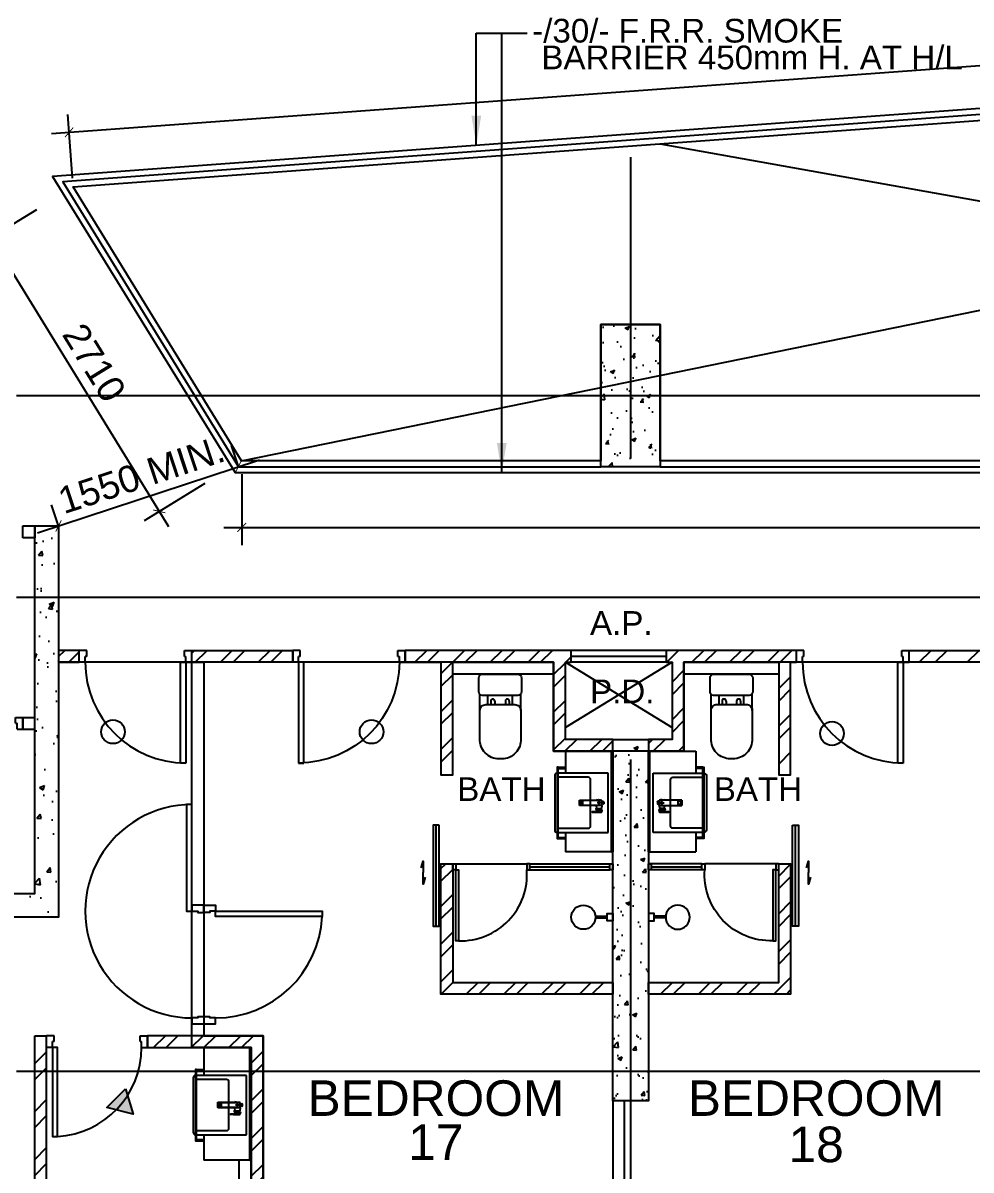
# Model space of a CAD drawing. Header units: millimetres. Extents: x -1214 to 72065, y 7230 to 56310.
# Drawn here: x 22875 to 30872, y 22167 to 31843 of the extents above; entities that cross this region are included whole.
import ezdxf
from ezdxf.enums import TextEntityAlignment as Align

# ---------------------------------------------------------------- set-up
doc = ezdxf.new("R2010")
doc.units = ezdxf.units.MM
doc.header["$MEASUREMENT"] = 0
doc.linetypes.add('CENTERX2', pattern=[101.6, 63.5, -12.7, 12.7, -12.7])
doc.layers.get('0').update_dxf_attribs({"color": 8})
doc.layers.get('Defpoints').update_dxf_attribs({"color": 8})
for name, color, linetype in [('arrow', 8, 'Continuous'), ('Default', 8, 'Continuous'), ('Door', 8, 'Continuous'), ('Dry Wall', 8, 'Continuous'), ('FSD', 8, 'Continuous'), ('GBP A.P.', 8, 'Continuous'), ('GBP Dim', 8, 'Continuous'), ('GBP Text 200', 8, 'Continuous'), ('GBP Text GBP 250', 8, 'Continuous'), ('grid', 8, 'CENTERX2'), ('hatch', 8, 'Continuous'), ('LP-Furn built-in', 8, 'Continuous'), ('LP-Furn built-in 2', 8, 'Continuous'), ('LP-Sanitary', 8, 'Continuous'), ('LP-WC', 8, 'Continuous'), ('PD', 8, 'Continuous'), ('PD DOOR', 8, 'Continuous'), ('SMOKE BARRIER', 8, 'Continuous'), ('TEXT', 8, 'Continuous'), ('TEXT Ref', 8, 'Continuous'), ('VOID HATCH', 8, 'Continuous'), ('WALL-NEW', 8, 'Continuous'), ('WALL-STRUCTURE', 8, 'Continuous'), ('WINDOW', 8, 'Continuous'), ('zzz-room mix', 8, 'Continuous')]:
    doc.layers.add(name, color=color, linetype=linetype)
doc.layers.add('LP-Nonplot', color=8, linetype='Continuous', plot=False)
doc.styles.add('BH', font='arial.ttf')
doc.dimstyles.new('200 GBP', dxfattribs={"dimscale": 1.5, "dimtxt": 150, "dimasz": 50, "dimexe": 125, "dimexo": 50, "dimgap": 50, "dimtad": 1, "dimdec": 0, "dimzin": 0, "dimdsep": 46, "dimtxsty": 'BH', "dimblk": 'ARCHTICK', "dimcen": 0.09, "dimdle": 125, "dimclrd": 9, "dimclre": 9, "dimclrt": 1, "dimadec": 0, "dimazin": 0, "dimtfac": 1, "dimtdec": 0, "dimtix": 1, "dimtmove": 2, "dimatfit": 3, "dimldrblk": 'ARCHTICK', "dimfxl": 300, "dimfxlon": 1, "dimtolj": 1, "dimtzin": 0, "dimarcsym": 0})
doc.dimstyles.get("Standard").update_dxf_attribs({"dimtxt": 0.18, "dimasz": 0.18, "dimexe": 0.18, "dimexo": 0.0625, "dimgap": 0.09, "dimtad": 0, "dimtih": 1, "dimtoh": 1, "dimdec": 4, "dimzin": 0, "dimdsep": 46, "dimtxsty": 'Standard', "dimcen": 0.09, "dimadec": 0, "dimazin": 0, "dimtfac": 1, "dimtdec": 4, "dimtofl": 0, "dimtmove": 0, "dimatfit": 3, "dimfxl": 1, "dimtolj": 1, "dimtzin": 0, "dimarcsym": 0})

# ---------------------------------------------------------------- blocks, each defined once
blk = doc.blocks.new('A$C65CE4B9A')
at = {"layer": 'grid', "ltscale": 200}
for p, q in [((-41000, 10500), (-41000, -20450)), ((-66500, -6750), (0, -6750)), ((-66500, -8450), (0, -8450)), ((-66500, -12450), (0, -12450))]:
    blk.add_line(p, q, dxfattribs=at)
blk = doc.blocks.new('DR1CL2')
at = {"layer": 'Door'}
for p, q in [((50, 0), (0, 0)), ((0, 0), (0, -75)), ((50, 0), (50, -50)), ((0, -75), (0, -100)), ((62.5, -50), (50, -50)), ((62.5, -50), (62.5, -100)), ((62.5, -100), (0, -100))]:
    blk.add_line(p, q, dxfattribs=at)
blk = doc.blocks.new('Door 850')
for p, q in [((38290.6, 34986.6), (38290.6, 35836.6)), ((38290.6, 35836.6), (38335.6, 35836.6)), ((38335.6, 35836.6), (38335.6, 34986.6)), ((38240.6, 34986.6), (38240.6, 34911.6)), ((38290.6, 34986.6), (38240.6, 34986.6)), ((38290.6, 34986.6), (38290.6, 34936.6)), ((38335.6, 34986.6), (38290.6, 34986.6)), ((38303.1, 34936.6), (38290.6, 34936.6)), ((38303.1, 34936.6), (38303.1, 34886.6)), ((39128.1, 34936.6), (39140.6, 34936.6)), ((39128.1, 34936.6), (39128.1, 34886.6)), ((39140.6, 34986.6), (39140.6, 34936.6)), ((39140.6, 34986.6), (39190.6, 34986.6)), ((39190.6, 34986.6), (39190.6, 34911.6)), ((38240.6, 34911.6), (38240.6, 34886.6)), ((38303.1, 34886.6), (38240.6, 34886.6)), ((39128.1, 34886.6), (39190.6, 34886.6)), ((39190.6, 34911.6), (39190.6, 34886.6))]:
    blk.add_line(p, q)
blk.add_arc((38290.6, 34986.6), 850, 359.99995, 89.99772)
blk = doc.blocks.new('SEANNOT_GROUP2')
at = {"layer": 'Default'}
blk.add_line((81.5, 351.1), (81.5, 317.9), dxfattribs=at)
blk = doc.blocks.new('SEANNOT_GROUP3')
at = {"layer": 'Default'}
blk.add_line((99.8, 335.2), (63.8, 335.2), dxfattribs=at)
blk = doc.blocks.new('ghtfdgd')
at = {"layer": 'LP-Sanitary'}
for p, q in [((79214.2, -115039.6), (79218.2, -114994.6)), ((79217.1, -115027.9), (79214.2, -115039.6)), ((79217.1, -115039.6), (79214.2, -115039.6)), ((79215.7, -115019.1), (79215.7, -115005.6)), ((79215.7, -115005.6), (79217.2, -115005.6)), ((79220.2, -114994.6), (79217.1, -115027.9)), ((79217.5, -115184.4), (79217.1, -115027.9)), ((79220.2, -114994.6), (79218.2, -114994.6)), ((79218.9, -115183.4), (79220.2, -114994.6)), ((79261.1, -114994.6), (79220.2, -114994.6)), ((79230.7, -114993.6), (79230.7, -114979.6)), ((79231.2, -114979.1), (79250.2, -114979.1)), ((79250.2, -114994.1), (79231.2, -114994.1)), ((79238.9, -114994.1), (79238.9, -114994.6)), ((79242.4, -114994.6), (79242.4, -114994.1)), ((79250.7, -114979.6), (79250.7, -114993.6)), ((79263.2, -114994.6), (79261.1, -114994.6)), ((79261.1, -114994.6), (79262.4, -115183.4)), ((79264.2, -115027.9), (79261.1, -114994.6)), ((79263.2, -114994.6), (79288.7, -114996.6)), ((79263.2, -114994.6), (79267.1, -115039.6)), ((79264.2, -115027.9), (79263.8, -115184.4)), ((79264.2, -115027.9), (79267.1, -115039.6)), ((79267.1, -115039.6), (79264.2, -115039.6)), ((79288.7, -115037.7), (79267.1, -115039.6)), ((79288.7, -115037.7), (79288.7, -114996.6)), ((79290.7, -115009.4), (79290.7, -115000.9)), ((79290.7, -115009.6), (79290.7, -115009.4)), ((79290.7, -115010.3), (79290.7, -115009.6)), ((79290.7, -115044.4), (79290.7, -115010.3)), ((79290.7, -115044.7), (79290.7, -115044.4)), ((79290.9, -115010.4), (79310.4, -115018.6)), ((79290.9, -115010.4), (79290.9, -115044.5)), ((79290.9, -115044.5), (79310.4, -115036.3)), ((79310.7, -115017.8), (79291, -115009.5)), ((79291, -115009.5), (79291, -115009.5)), ((79291, -115009.5), (79291, -115009.5)), ((79291, -115044.9), (79310.7, -115036.6)), ((79310.4, -115018.6), (79310.5, -115018.7)), ((79310.4, -115036.3), (79310.5, -115036.2)), ((79310.5, -115018.7), (79310.5, -115027.4)), ((79310.5, -115036.2), (79310.5, -115027.4)), ((79310.7, -115017.8), (79314.8, -115009.2)), ((79313.5, -115028.9), (79313.5, -115020.8)), ((79313.5, -115020.8), (79317.3, -115050.9)), ((79313.5, -115028.9), (79313.5, -115036.9)), ((79313.5, -115036.9), (79317.3, -115075.5)), ((79313.5, -115037), (79317.3, -115075.5)), ((79315.2, -115010.7), (79313.6, -115020.4)), ((79313.6, -115020.5), (79313.6, -115020.4)), ((79317.3, -115050.5), (79313.6, -115020.5)), ((79315.2, -115010.7), (79317.3, -115050.4)), ((79318, -115050.2), (79316, -115010.5)), ((79317.3, -115002.9), (79318.9, -114997.5)), ((79319.4, -115044.7), (79317.3, -115002.9)), ((79317.3, -115050.4), (79317.3, -115050.5)), ((79317.3, -115051.4), (79317.3, -115063.3)), ((79317.7, -115051.6), (79318.9, -115052.3)), ((79317.7, -115063.5), (79317.7, -115051.6)), ((79319.4, -115051), (79318, -115050.2)), ((79318.7, -114997.4), (79318.9, -114997.5)), ((79319.3, -114997.6), (79318.9, -114997.4)), ((79318.9, -114997.5), (79319.4, -114997.7)), ((79318.9, -115074.8), (79318.9, -115052.3)), ((79319.4, -114997.7), (79319.4, -115044.7)), ((79319.4, -115044.7), (79319.4, -115051)), ((79319.8, -115045.3), (79319.8, -114998.3)), ((79319.8, -115051.6), (79319.8, -115045.3)), ((79319.8, -115051.9), (79319.8, -115051.6)), ((79319.8, -115051.9), (79319.8, -115074.4)), ((79317.3, -115075.1), (79317.3, -115063.3)), ((79317.7, -115063.5), (79317.7, -115075.4)), ((79317.7, -115075.4), (79318.9, -115074.8)), ((79318, -115076), (79319.3, -115075.3)), ((79319.8, -115074.4), (79319.8, -115074.6)), ((79218.9, -115183.4), (79217.5, -115184.4)), ((79217.5, -115184.4), (79263.8, -115184.4)), ((79262.4, -115183.4), (79218.9, -115183.4)), ((79225, -115154.8), (79225, -115173.1)), ((79255.3, -115153.8), (79226, -115153.8)), ((79255.3, -115154), (79226, -115154)), ((79226, -115174.1), (79255.3, -115174.1)), ((79256.3, -115173.1), (79256.3, -115154.8)), ((79262.4, -115183.4), (79263.8, -115184.4))]:
    blk.add_line(p, q, dxfattribs=at)
for centre, radius, start, end in [((79240.7, -115019.1), 25, 180, 185.74251), ((79231.2, -114979.6), 0.5, 90, 180), ((79231.2, -114993.6), 0.5, 180, 270), ((79250.2, -114979.6), 0.5, 0, 90), ((79250.2, -114993.6), 0.5, 270, 0), ((79280.3, -115017.1), 20, 56.8024, 65.16541), ((79280.3, -115017.1), 20, 294.83459, 301.61275), ((79290.9, -115000.9), 0.2, 127.85265, 180), ((79290.9, -115044.7), 0.2, 180.01397, 293.04704), ((79511, -115282.7), 357.7, 125.84981, 127.98251), ((79530.3, -115308.3), 389.7, 125.92638, 127.88363), ((79234, -109870), 5139.5, 270.63577, 270.89969), ((79227.2, -108854.2), 6155.7, 270.59451, 270.81562), ((79288.3, -115009.7), 2.67, 3.1953, 9.33669), ((79301.7, -114992.9), 0.28, 69.68638, 135.20106), ((79319.7, -114996.5), 23.1, 247.12521, 247.49949), ((79339.3, -115104.4), 73.6, 112.75714, 112.87481), ((79312.3, -115020.9), 1.23, 6.09456, 11.51592), ((79308.7, -115037.4), 4.84, 5.24499, 7.19277), ((79310.7, -115037.3), 2.83, 5.64545, 8.81471), ((79314, -115009.4), 0.822, 12.82151, 37.37855), ((79314.7, -115011.5), 2.53, 77.49723, 90.78809), ((79315.1, -115009.5), 0.509, 38.0096, 78.40522), ((84763.2, -116562.2), 5664.7, 164.02206, 164.08854), ((79313.8, -115010.5), 2.18, 358.67427, 36.2852), ((79317.8, -115050.7), 0.54, 62.22165, 149.68726), ((79305.3, -115051.3), 11.9, 359.62289, 2.1624), ((79315.7, -115050), 2.38, 342.31294, 353.97204), ((79317.3, -115050.2), 0.738, 359.2113, 2.9985), ((79318.5, -114997.9), 0.689, 55.95421, 80.13248), ((79319, -114998.3), 0.8, 0.00654, 61.47672), ((79319.1, -115051.6), 0.688, 1.5121, 63.73401), ((79313.2, -115075.2), 4.12, 356.11976, 1.38136), ((79317.8, -115075.5), 0.494, 177.69922, 295.85307), ((79318.6, -115075.3), 0.938, 181.08912, 220.22046), ((79319, -115074.6), 0.786, 294.19625, 0.49169)]:
    blk.add_arc(centre, radius, start, end, dxfattribs=at)
for centre, major_axis, ratio, start_param, end_param in [((79290.9, -115000.9), (0.2, 0), 0.870233, 1.308042, 3.141593), ((79290.9, -115009.4), (0.2, 0), 0.870251, 1.333095, 3.141593), ((79290.9, -115010.3), (0.2, 0), 0.5, 3.141593, 4.712389), ((79290.9, -115044.4), (0.2, 0), 0.5, 3.141593, 4.712389), ((79290.9, -115000.9), (0.123, -0.158), 0.834595, 2.099205, 3.141593), ((79290.9, -115000.9), (0.123, -0.158), 0.834595, 3.141593, 3.165459), ((79290.9, -115010), (0.077, 0.836), 0.04975, 4.217846, 5.325586), ((79290.9, -115044.1), (-0.077, 0.836), 0.04975, 2.065339, 3.17308), ((79301.6, -114992.9), (0.117, -0.162), 0.844851, 2.109561, 3.167674), ((79310.4, -115018.2), (-0.311, -0.737), 0.21898, 1.092037, 2.210933), ((79310.4, -115035.9), (-0.311, 0.737), 0.21898, 2.049556, 3.141593), ((79310.5, -115018.3), (-0.309, -0.738), 0.217421, 1.09135, 2.210755), ((79310.5, -115035.8), (-0.309, 0.738), 0.217421, 2.050243, 3.169648), ((79310.4, -115035.9), (-0.311, 0.737), 0.21898, 3.141593, 3.168451), ((79314.3, -115020.6), (-0.782, -0.167), 0.921627, 5.682069, 6.099643), ((79314.3, -115020.8), (-0.794, -0.099), 0.898005, 5.760928, 6.175764), ((79314.3, -115036.7), (0.793, 0.106), 0.789486, 3.026004, 3.133916), ((79314.3, -115036.9), (0.796, 0.077), 0.827125, 3.057559, 3.141593), ((79315.1, -115009.6), (0.173, 0.708), 0.018166, 0.444134, 0.918054), ((79315.3, -115009.6), (0.412, 0.321), 0.549065, 0.513637, 1.195391), ((79315.7, -115010.9), (-0.499, -0.026), 0.868619, 4.118709, 5.82428), ((79316.8, -115003.6), (0.961, -0.275), 0.902908, 1.271288, 1.565184), ((79317.8, -115050.6), (-0.5, -0.016), 0.857677, 4.139605, 5.842177), ((79317.8, -115050.9), (-0.5, -0.02), 0.273668, 4.356492, 6.23412), ((79318.4, -114998), (-0.211, -0.772), 0.117484, 2.694436, 3.141054), ((79318.5, -114998.1), (-0.382, -0.703), 0.237912, 2.705017, 3.14394), ((79319, -114998.3), (-0.382, -0.703), 0.237912, 2.705017, 3.141091), ((79319, -114998.3), (-0.8, 0), 0.876594, 3.141494, 4.164132), ((79319, -115045.3), (-0.8, 0), 0.876594, 3.141494, 4.164132), ((79317.8, -115063.3), (-0.5, 0), 0.5, 0.054498, 1.448623), ((79317.8, -115075.5), (-0.494, 0.079), 0.969108, 0.192451, 2.070079), ((79226, -115154.8), (-1, 0), 0.992546, 4.712389, 6.283185), ((79226, -115154.9), (1, 0), 0.890286, 1.570796, 3.141593), ((79226, -115173.1), (1, 0), 0.992546, 3.141593, 4.712389), ((79255.3, -115154.8), (-1, 0), 0.992546, 3.141593, 4.712389), ((79255.3, -115154.9), (1, 0), 0.890286, 0, 1.570796), ((79255.3, -115173.1), (1, 0), 0.992546, 4.712389, 6.283185)]:
    blk.add_ellipse(centre, major_axis=major_axis, ratio=ratio, start_param=start_param, end_param=end_param, dxfattribs=at)
for points, knots in [([(79291, -115009.5), (79291, -115009.5), (79290.9, -115009.5), (79290.8, -115009.6), (79290.7, -115009.6), (79290.7, -115009.6)], [0, 0, 0, 0, 0.5, 0.5, 1, 1, 1, 1]), ([(79291, -115000.7), (79291, -115000.8), (79291, -115000.8), (79291, -115000.9), (79291, -115001.2), (79291, -115001.4), (79291, -115001.7), (79291, -115002.7), (79291, -115003.8), (79291, -115004.8), (79291, -115006.3), (79291, -115007.8), (79291, -115009.2)], [0, 0, 0, 0, 0.02306, 0.02306, 0.02306, 0.115301, 0.115301, 0.115301, 0.484264, 0.484264, 0.484264, 1, 1, 1, 1]), ([(79301.6, -114992.7), (79301.9, -114992.8), (79302.2, -114992.9), (79302.5, -114993), (79305, -114993.6), (79307.5, -114994.3), (79310.1, -114995), (79312.9, -114995.8), (79315.8, -114996.6), (79318.7, -114997.4)], [0, 0, 0, 0, 0.051688, 0.051688, 0.051688, 0.494848, 0.494848, 0.494848, 1, 1, 1, 1]), ([(79310.5, -115018.7), (79310.9, -115018.8), (79311.2, -115019), (79311.9, -115019.4), (79312.2, -115019.7), (79312.8, -115020.1), (79313, -115020.3), (79313.4, -115020.5), (79313.5, -115020.5), (79313.5, -115020.7)], [0, 0, 0, 0, 0.25, 0.25, 0.5, 0.5, 0.75, 0.75, 1, 1, 1, 1]), ([(79310.5, -115036.2), (79310.9, -115036.1), (79311.2, -115035.9), (79311.9, -115035.6), (79312.2, -115035.5), (79312.8, -115035.6), (79313, -115035.7), (79313.4, -115036.2), (79313.5, -115036.5), (79313.5, -115036.8)], [0, 0, 0, 0, 0.25, 0.25, 0.5, 0.5, 0.75, 0.75, 1, 1, 1, 1]), ([(79313.6, -115020.4), (79313.5, -115020.2), (79313.5, -115020), (79313.3, -115019.6), (79313.2, -115019.3), (79312.7, -115018.8), (79312.3, -115018.6), (79311.6, -115018.2), (79311.2, -115018), (79310.8, -115017.9)], [0, 0, 0, 0, 0.25, 0.25, 0.5, 0.5, 0.75, 0.75, 1, 1, 1, 1]), ([(79310.8, -115036.5), (79311, -115036.5), (79311.3, -115036.3), (79311.8, -115036.2), (79312.2, -115036.1), (79312.5, -115036), (79312.8, -115036), (79313, -115036), (79313.1, -115036.1), (79313.2, -115036.2), (79313.4, -115036.3), (79313.5, -115036.6), (79313.5, -115036.7), (79313.5, -115036.8)], [0, 0, 0, 0, 0.124812, 0.2213171, 0.3092796, 0.3899271, 0.4711589, 0.5451559, 0.6166529, 0.6889172, 0.7974179, 0.8896188, 0.9816515, 0.9816515, 0.9816515, 0.9816515]), ([(79314.8, -115009.2), (79314.8, -115009.2), (79314.9, -115009.2), (79314.9, -115009.2), (79315, -115009.2), (79315, -115009.2), (79315.1, -115009.2), (79315.2, -115009.2)], [0, 0, 0, 0, 0.25, 0.25, 0.5, 0.5, 1, 1, 1, 1]), ([(79317.1, -115002.7), (79317, -115003), (79316.9, -115003.3), (79316.8, -115003.6), (79316.5, -115004.7), (79316.2, -115005.8), (79315.9, -115006.9), (79315.7, -115007.6), (79315.4, -115008.3), (79315.2, -115009)], [0, 0, 0, 0, 0.131954, 0.131954, 0.131954, 0.659772, 0.659772, 0.659772, 1, 1, 1, 1]), ([(79315.2, -115009.2), (79315.2, -115009.2), (79315.2, -115009.2), (79315.2, -115009.2), (79315.2, -115009.2), (79315.2, -115009.2)], [0, 0, 0, 0, 0.5, 0.5, 1, 1, 1, 1]), ([(79315.2, -115009.2), (79315.3, -115009.3), (79315.3, -115009.4), (79315.3, -115009.5), (79315.3, -115009.6), (79315.3, -115009.8), (79315.3, -115009.8), (79315.3, -115009.9), (79315.3, -115010), (79315.2, -115010.2), (79315.2, -115010.3), (79315.2, -115010.5), (79315.2, -115010.6), (79315.2, -115010.7)], [0, 0, 0, 0, 0.125, 0.125, 0.25, 0.25, 0.375, 0.375, 0.5, 0.5, 0.75, 0.75, 1, 1, 1, 1]), ([(79318.7, -114997.4), (79318.6, -114997.5), (79318.6, -114997.7), (79318.5, -114997.9), (79318.2, -114999), (79317.9, -115000.1), (79317.5, -115001.2), (79317.4, -115001.7), (79317.2, -115002.2), (79317.1, -115002.7)], [0, 0, 0, 0, 0.095324, 0.095324, 0.095324, 0.707603, 0.707603, 0.707603, 1, 1, 1, 1]), ([(79317.3, -115050.5), (79317.3, -115050.5), (79317.3, -115050.5), (79317.3, -115050.6), (79317.3, -115050.6), (79317.3, -115050.7), (79317.3, -115050.8), (79317.3, -115050.9)], [0, 0, 0, 0, 0.25, 0.25, 0.5, 0.5, 1, 1, 1, 1]), ([(79317.3, -115051.4), (79317.3, -115051.5), (79317.3, -115051.5), (79317.5, -115051.6), (79317.6, -115051.6), (79317.7, -115051.6)], [0, 0, 0, 0, 0.5, 0.5, 1, 1, 1, 1]), ([(79317.7, -115051.6), (79317.7, -115051.6), (79317.7, -115051.5), (79317.8, -115051.4), (79317.8, -115051.3), (79317.8, -115051.1), (79317.8, -115051), (79317.9, -115050.9), (79317.9, -115050.8), (79317.9, -115050.7)], [0, 0, 0, 0, 0.25, 0.25, 0.5, 0.5, 0.75, 0.75, 1, 1, 1, 1]), ([(79319.4, -115051), (79319.4, -115051), (79319.4, -115051), (79319.4, -115051), (79319.4, -115051), (79319.4, -115051), (79319.4, -115051), (79319.4, -115051.1), (79319.4, -115051.1), (79319.4, -115051.2), (79319.4, -115051.2), (79319.3, -115051.3), (79319.3, -115051.3), (79319.3, -115051.4), (79319.3, -115051.5), (79319.2, -115051.6), (79319.2, -115051.6), (79319.1, -115051.7), (79319.1, -115051.8), (79319, -115051.9), (79319, -115052), (79318.9, -115052.1), (79318.9, -115052.1), (79318.9, -115052.2), (79318.9, -115052.3), (79318.9, -115052.3), (79318.9, -115052.3), (79318.9, -115052.3), (79318.9, -115052.3), (79318.9, -115052.3), (79318.9, -115052.3)], [0, 0, 0, 0, 0.000034, 0.000034, 0.000034, 0.03445, 0.03445, 0.03445, 0.175251, 0.175251, 0.175251, 0.317196, 0.317196, 0.317196, 0.479622, 0.479622, 0.479622, 0.662074, 0.662074, 0.662074, 0.829132, 0.829132, 0.829132, 0.958486, 0.958486, 0.958486, 0.999966, 0.999966, 0.999966, 1, 1, 1, 1]), ([(79319.8, -115051.9), (79319.8, -115052), (79319.7, -115052), (79319.7, -115052.1), (79319.6, -115052.2), (79319.4, -115052.3), (79319.3, -115052.3), (79319.1, -115052.3), (79319, -115052.3), (79318.9, -115052.3)], [0, 0, 0, 0, 0.25, 0.25, 0.5, 0.5, 0.75, 0.75, 1, 1, 1, 1]), ([(79317.3, -115075.1), (79317.3, -115075.2), (79317.3, -115075.2), (79317.5, -115075.3), (79317.6, -115075.3), (79317.7, -115075.4)], [0, 0, 0, 0, 0.5, 0.5, 1, 1, 1, 1]), ([(79319.8, -115074.4), (79319.8, -115074.5), (79319.7, -115074.5), (79319.7, -115074.6), (79319.6, -115074.7), (79319.4, -115074.8), (79319.3, -115074.8), (79319.1, -115074.8), (79319, -115074.8), (79318.9, -115074.8)], [0, 0, 0, 0, 0.25, 0.25, 0.5, 0.5, 0.75, 0.75, 1, 1, 1, 1]), ([(79319.3, -115075.3), (79319.3, -115075.3), (79319.3, -115075.3), (79319.2, -115075.3), (79319.2, -115075.3), (79319.1, -115075.3), (79319.1, -115075.2), (79319, -115075.2), (79319, -115075.1), (79318.9, -115075.1), (79318.9, -115075), (79318.9, -115074.9), (79318.9, -115074.9), (79318.9, -115074.9), (79318.9, -115074.8), (79318.9, -115074.8), (79318.9, -115074.8), (79318.9, -115074.8), (79318.9, -115074.8)], [0.3296223, 0.3296223, 0.3296223, 0.3296223, 0.4796217, 0.4796217, 0.4796217, 0.6620737, 0.6620737, 0.6620737, 0.829132, 0.829132, 0.829132, 0.9584856, 0.9584856, 0.9584856, 0.9999655, 0.9999655, 0.9999655, 1, 1, 1, 1])]:
    blk.add_open_spline(points, degree=3, knots=knots, dxfattribs=at)
for points, degree in [([(79301.8, -114992.7), (79301.7, -114992.6), (79301.7, -114992.7), (79301.6, -114992.7)], 3), ([(79318.6, -114997.3), (79316.3, -114996.6), (79310.7, -114995.1), (79301.8, -114992.7)], 3), ([(79313.5, -115028.9), (79313.5, -115028.4), (79313.4, -115028), (79312.3, -115027.4), (79311.4, -115027.4), (79310.5, -115027.4)], 5), ([(79317.9, -115075.9), (79317.9, -115076), (79318, -115076), (79318, -115075.9)], 3)]:
    blk.add_open_spline(points, degree=degree, dxfattribs=at)
at = {"layer": 'LP-Nonplot'}
for name in ['SEANNOT_GROUP3', 'SEANNOT_GROUP2']:
    blk.add_blockref(name, (79159.1, -115352.3), dxfattribs=at)
blk = doc.blocks.new('SINK')
at = {"layer": 'LP-Sanitary'}
blk.add_line((-74936.8, -44774), (-75436.8, -44774), dxfattribs=at)
blk.add_lwpolyline([(-75436.8, -44774), (-75436.8, -45203.2, 0.414214), (-75416.8, -45223.2), (-74956.8, -45223.2, 0.414214), (-74936.8, -45203.2), (-74936.8, -44774)], format="xyb", dxfattribs=at)
blk.add_lwpolyline([(-75401.8, -44941.1), (-75401.8, -45183.3, 0.414117), (-75381.8, -45203.2), (-74991.8, -45203.2, 0.41431), (-74971.8, -45183.2), (-74971.8, -44941.1, 0.414117), (-74991.8, -44921.1), (-75381.8, -44921.1, 0.41431)], format="xyb", close=True, dxfattribs=at)
at = {"layer": 'LP-Furn built-in'}
blk.add_blockref('ghtfdgd', (-154427.4, 70168.1), dxfattribs=at)
blk = doc.blocks.new('pln_sink 1100x380')
at = {"ltscale": 1000}
for p, q in [((0, 0), (400, 0)), ((400, 0), (400, -235)), ((459.9, -184.9), (400, -184.9)), ((459.9, -194.9), (400, -194.9)), ((400, -735), (400, -950)), ((459.9, -776.6), (400, -776.6)), ((459.9, -786.6), (400, -786.6)), ((0, -950), (400, -950))]:
    blk.add_line(p, q, dxfattribs=at)
for points in [[(10, -950), (10, 0), (0, 0), (0, -950), (10, -950)], [(10, 0), (10, -950), (0, -950), (0, 0), (10, 0)]]:
    blk.add_lwpolyline(points, dxfattribs=at)
at = {"ltscale": 200}
blk.add_lwpolyline([(459.9, -184.9), (468.4, -184.9), (468.4, -786.6), (459.9, -786.6)], close=True, dxfattribs=at)
at = {"layer": 'LP-Furn built-in', "extrusion": (0, 0, -1), "zscale": -1, "rotation": 270}
blk.add_blockref('SINK', (44734, -75671.8), dxfattribs=at)
blk = doc.blocks.new('pln_toilet')
for p, q in [((-170.1, -306.5), (-170.1, -171.6)), ((175.5, -306.5), (175.5, -165.2)), ((-78.2, -226.9), (-78.2, -256.5)), ((-45, -226.9), (-45, -256.5)), ((44.7, -226.9), (44.7, -256.5)), ((77.9, -226.9), (77.9, -256.5))]:
    blk.add_line(p, q)
for points in [[(180, -30), (180, -149.3, -0.414214), (150, -179.3), (-150, -179.3, -0.414214), (-180, -149.3), (-180, -30, -0.414214), (-150, 0), (150, 0, -0.414214)], [(175.5, -306.5), (175.5, -545.1, -0.424695), (14, -715.1), (-7.8, -715.1, -0.423698), (-170.1, -545.1), (-170.1, -306.5, -0.414214), (-120.1, -256.5), (125.5, -256.5, -0.414214)]]:
    blk.add_lwpolyline(points, format="xyb", close=True)
for points in [[(-101.9, -256.5), (-101.9, -179.3)], [(102.9, -179.3), (102.9, -256.5)]]:
    blk.add_lwpolyline(points)
for centre in [(-61.6, -226.9), (61.3, -226.9)]:
    blk.add_arc(centre, 16.6, 0, 180)
blk = doc.blocks.new('pln_shower head')
at = {"ltscale": 100}
for points in [[(101, 9.1), (200, 9.1)], [(101, -5.9), (200, -5.9)]]:
    blk.add_lwpolyline(points, dxfattribs=at)
at = {"ltscale": 0.5}
blk.add_lwpolyline([(248, 30.1), (248, -29.9), (200, -29.9), (200, 30.1)], close=True, dxfattribs=at)
at = {"ltscale": 100}
blk.add_circle((0, 0), 101.9, dxfattribs=at)
blk = doc.blocks.new('_ArchTick')
at = {"color": 0, "const_width": 0.1}
blk.add_lwpolyline([(0.5, 0.5), (-0.5, -0.5)], dxfattribs=at)
blk = doc.blocks.new('*D96')
at = {"layer": 'Defpoints', "color": 0, "transparency": 16777216}
for p in [(23299.4, 30458.6), (24719, 28150.1), (24024.6, 27723.1)]:
    blk.add_point(p, dxfattribs=at)
at = {"layer": 'GBP Dim', "color": 9, "lineweight": -2, "transparency": 16777216}
for p, q in [((22988.3, 30267.4), (22477.2, 29953.1)), ((22526.4, 30159.4), (24103.2, 27595.3)), ((24407.9, 27958.8), (23896.8, 27644.5))]:
    blk.add_line(p, q, dxfattribs=at)
at = {"layer": 'GBP Dim', "color": 9, "lineweight": -2, "transparency": 16777216, "xscale": 75, "yscale": 75, "zscale": 75}
for p, rotation in [((22605, 30031.6), 121.5887666786611), ((24024.6, 27723.1), 301.5887666786611)]:
    blk.add_blockref('_ArchTick', p, dxfattribs=dict(at, rotation=rotation))
at = {"layer": 'GBP Dim', "transparency": 16777216, "insert": (23476.5, 28976.8), "char_height": 225, "attachment_point": 5, "rotation": 301.58877, "style": 'BH'}
blk.add_mtext('\\A1;2710', dxfattribs=at)
blk = doc.blocks.new('*D97')
at = {"layer": 'Defpoints', "color": 0, "transparency": 16777216}
for p in [(43166.2, 32379.8), (43200, 31919.8), (23298.3, 30460.3)]:
    blk.add_point(p, dxfattribs=at)
at = {"layer": 'GBP Dim', "color": 9, "lineweight": -2, "transparency": 16777216}
for p, q in [((43194.5, 31994.6), (43155.3, 32529.4)), ((23115, 30909.4), (43315.8, 32390.8)), ((23292.8, 30535.1), (23253.6, 31070))]:
    blk.add_line(p, q, dxfattribs=at)
at = {"layer": 'GBP Dim', "color": 9, "lineweight": -2, "transparency": 16777216, "xscale": 75, "yscale": 75, "zscale": 75}
for p, rotation in [((43166.2, 32379.8), 4.194182783227751), ((23264.6, 30920.4), 184.1941827832277)]:
    blk.add_blockref('_ArchTick', p, dxfattribs=dict(at, rotation=rotation))
at = {"layer": 'GBP Dim', "transparency": 16777216, "insert": (33201.5, 31839.5), "char_height": 225, "attachment_point": 5, "rotation": 4.19418, "style": 'BH'}
blk.add_mtext('\\A1;19955', dxfattribs=at)
blk = doc.blocks.new('*D98')
at = {"layer": 'Defpoints', "color": 0, "transparency": 16777216}
for p in [(24720, 28150.1), (43200, 28150.1), (43200, 27587.3)]:
    blk.add_point(p, dxfattribs=at)
at = {"layer": 'GBP Dim', "color": 9, "lineweight": -2, "transparency": 16777216}
for p, q in [((24720, 28037.3), (24720, 27437.3)), ((43200, 28037.3), (43200, 27437.3)), ((24570, 27587.3), (43350, 27587.3))]:
    blk.add_line(p, q, dxfattribs=at)
at = {"layer": 'GBP Dim', "color": 9, "lineweight": -2, "transparency": 16777216, "xscale": 75, "yscale": 75, "zscale": 75, "rotation": 180}
blk.add_blockref('_ArchTick', (24720, 27587.3), dxfattribs=at)
at = {"layer": 'GBP Dim', "color": 9, "lineweight": -2, "transparency": 16777216, "xscale": 75, "yscale": 75, "zscale": 75}
blk.add_blockref('_ArchTick', (43200, 27587.3), dxfattribs=at)
at = {"layer": 'GBP Dim', "transparency": 16777216, "insert": (33960, 27777.2), "char_height": 225, "attachment_point": 5, "style": 'BH'}
blk.add_mtext('\\A1;18480', dxfattribs=at)
blk = doc.blocks.new('BATH XXX')
at = {"ltscale": 1000}
for p, q in [((514.5, -17.9), (114.5, -17.9)), ((114.5, -17.9), (114.5, -203)), ((54.6, -152.8), (114.5, -152.8)), ((54.6, -162.8), (114.5, -162.8)), ((54.6, -744.5), (114.5, -744.5)), ((54.6, -754.5), (114.5, -754.5)), ((114.5, -703), (114.5, -867.9)), ((514.5, -867.9), (114.5, -867.9))]:
    blk.add_line(p, q, dxfattribs=at)
for points in [[(504.5, -867.9), (504.5, -17.9), (514.5, -17.9), (514.5, -867.9), (504.5, -867.9)], [(504.5, -17.9), (504.5, -867.9), (514.5, -867.9), (514.5, -17.9), (504.5, -17.9)]]:
    blk.add_lwpolyline(points, dxfattribs=at)
at = {"ltscale": 200}
blk.add_lwpolyline([(54.6, -152.8), (46.1, -152.8), (46.1, -754.5), (54.6, -754.5)], close=True, dxfattribs=at)
at = {"layer": 'LP-Furn built-in', "rotation": 270}
blk.add_blockref('SINK', (45248.6, -75639.7), dxfattribs=at)
blk = doc.blocks.new('*D269')
at = {"layer": 'Defpoints', "color": 0, "transparency": 16777216}
for p in [(24691.7, 28100.1), (24691.7, 28100.1), (23175, 27600)]:
    blk.add_point(p, dxfattribs=at)
at = {"layer": 'GBP Dim', "color": 9, "lineweight": -2, "transparency": 16777216}
for p, q in [((24691.7, 28100.1), (24633, 28278.1)), ((22996.9, 27541.3), (24869.7, 28158.8)), ((23175, 27600), (23116.3, 27778))]:
    blk.add_line(p, q, dxfattribs=at)
at = {"layer": 'GBP Dim', "color": 9, "lineweight": -2, "transparency": 16777216, "xscale": 75, "yscale": 75, "zscale": 75}
for p, rotation in [((24691.7, 28100.1), 18.24935388935476), ((23175, 27600), 198.2493538893548)]:
    blk.add_blockref('_ArchTick', p, dxfattribs=dict(at, rotation=rotation))
at = {"layer": 'GBP Dim', "transparency": 16777216, "insert": (23873.9, 28030.3), "char_height": 225, "attachment_point": 5, "rotation": 18.24935, "style": 'BH'}
blk.add_mtext('\\A1;1550 MIN.', dxfattribs=at)

msp = doc.modelspace()

# ---------------------------------------------------------------- hatches: boundary and pattern name
at = {"layer": 'FSD'}
msp.add_hatch(color=256, dxfattribs=at).paths.add_polyline_path([(23739.9, 22850.8), (23805.4, 22636.8), (23583, 22693.3)])
at = {"layer": 'hatch'}
h = msp.add_hatch(dxfattribs=at)
h.set_pattern_fill('AR-CONC', color=256, scale=2, style=0)
h.set_pattern_definition([(50, (-576161.28, 762350.3), (364.36934, -31.87817), [38.1, -419.1]), (355, (-576161.28, 762350.3), (-70.48565, 382.11329), [30.48, -335.28]), (100.451, (-576130.9, 762347.65), (293.885, 350.23338), [32.38, -356.18]), (46.1842, (-576161.3, 762451.9), (542.15808, -84.08466), [57.15, -628.65]), (96.6356, (-576116.1, 762444.9), (474.80847, 494.8511), [48.57, -534.27]), (351.184, (-576161.3, 762451.9), (474.8092, 494.85024), [45.72, -502.92]), (21, (-576110.48, 762426.5), (303.22976, -204.53104), [38.1, -419.1]), (326, (-576110.48, 762426.5), (123.60406, 368.37593), [30.48, -335.28]), (71.4514, (-576085.2, 762409.46), (426.83298, 163.84572), [32.38, -356.18]), (37.5, (-576161.28, 762350.3), (6.177207, 169.110078), [0, -331.216, 0, -340.36, 0, -336.55]), (7.5, (-576161.28, 762350.3), (133.639325, 200.36115), [0, -194.056, 0, -323.596, 0, -128.27]), (327.5, (-576274.56, 762350.3), (271.18119, -11.457488), [0, -127, 0, -396.24, 0, -525.78]), (317.5, (-576325.36, 762350.3), (296.25836, 50.85298), [0, -165.1, 0, -263.144, 0, -373.38])])
h.paths.add_polyline_path([(28250, 28100), (27750, 28100), (27750, 29300), (28250, 29300)])
h = msp.add_hatch(dxfattribs=at)
h.set_pattern_fill('AR-CONC', color=256, scale=60, style=0)
h.set_pattern_definition([(50, (-579051.98, 745630.23), (430.35611, -37.65128), [45, -495]), (355, (-579052, 745630.23), (-83.2508, 451.31528), [36, -396]), (100.4514, (-579016.1, 745627.1), (347.10563, 413.66373), [38.24411, -420.68527]), (46.1842, (-579052, 745750.23), (640.34463, -99.3114), [67.5, -742.5]), (96.6356, (-578998.6, 745741.96), (560.79762, 584.47072), [57.36617, -631.0278]), (351.1842, (-579052, 745750.23), (560.79717, 584.47116), [54, -594]), (21, (-578991.98, 745720.23), (358.14423, -241.57133), [45, -495]), (326, (-578992, 745720.23), (145.9892, 435.09003), [36, -396]), (71.4514, (-578962.13, 745700.1), (504.13358, 193.5183), [38.24411, -420.68527]), (37.5, (-579051.98, 745630.23), (7.295913, 199.736312), [0, -391.2, 0, -402, 0, -397.5]), (7.5, (-579051.98, 745630.23), (157.841722, 236.647027), [0, -229.2, 0, -382.2, 0, -151.5]), (327.5, (-579185.78, 745630.23), (320.293462, -13.532923), [0, -150, 0, -468, 0, -621]), (317.5, (-579245.78, 745630.23), (349.9117, 60.06299), [0, -195, 0, -310.8, 0, -441])])
h.paths.add_polyline_path([(17250, 27100), (21860, 27100), (21860, 26900), (17450, 26900), (17450, 24500), (22975, 24500), (22975, 27600), (23175, 27600), (23175, 27600), (23175, 24300), (19100, 24300), (19100, 20000), (18900, 20000), (18900, 24300), (17250, 24300)])
h = msp.add_hatch(dxfattribs=at)
h.set_pattern_fill('ANSI32', color=256, scale=30, style=0)
h.set_pattern_definition([(45, (2890.7, 16720.07), (-202.0558, 202.0558), []), (45, (3025.4, 16720.07), (-202.0558, 202.0558), [])])
h.paths.add_polyline_path([(23350, 26550), (23175, 26550), (23175, 26450), (23350, 26450)])
h = msp.add_hatch(dxfattribs=at)
h.set_pattern_fill('ANSI32', color=256, scale=600, style=0)
h.paths.add_polyline_path([(24300, 26550), (25150, 26550), (25150, 26450), (24300, 26450)])
h = msp.add_hatch(dxfattribs=at)
h.set_pattern_fill('ANSI32', color=256, scale=600, style=0)
h.set_pattern_definition([(45, (323672.64, -85897.09), (-159.09903, 159.09903), []), (45, (323778.7, -85897.09), (-159.09903, 159.09903), [])])
h.paths.add_polyline_path([(27850, 25699.7), (27850, 25799.7), (27450, 25799.7), (27450, 26450), (27500, 26450), (27500, 26550), (26100, 26550), (26100, 26450), (26400, 26450), (26400, 25600), (26500, 25600), (26500, 26450), (27350, 26450), (27350, 25699.7)])
h = msp.add_hatch(dxfattribs=at)
h.set_pattern_fill('ANSI32', color=256, scale=600, style=0)
h.set_pattern_definition([(45, (321972.65, -85797.18), (-159.09903, 159.09903), []), (45, (322078.72, -85797.18), (-159.09903, 159.09903), [])])
h.paths.add_polyline_path([(28150, 25699.7), (28450, 25699.7), (28450, 26450), (29250, 26450), (29250, 25599.8), (29350, 25599.8), (29350, 26450), (29400, 26450), (29400, 26550), (28300, 26550), (28300, 26450), (28350, 26450), (28350, 25799.7), (28150, 25799.7)])
h = msp.add_hatch(dxfattribs=at)
h.set_pattern_fill('ANSI32', color=256, scale=30, style=0)
h.set_pattern_definition([(45, (323763.35, -68977.1), (-202.05576, 202.05576), []), (45, (323898.05, -68977.1), (-202.05576, 202.05576), [])])
h.paths.add_polyline_path([(31650, 26450), (30350, 26450), (30350, 26550), (31650, 26550)])
h = msp.add_hatch(dxfattribs=at)
h.set_pattern_fill('AR-CONC', color=256, scale=2, style=0)
h.set_pattern_definition([(50, (3040.7, 16719.86), (364.3693, -31.8782), [38.1, -419.1]), (355, (3040.7, 16719.86), (-70.4857, 382.1133), [30.48, -335.28]), (100.451, (3071.06, 16717.2), (293.885, 350.2334), [32.38, -356.18]), (46.1842, (3040.7, 16821.46), (542.158, -84.085), [57.15, -628.65]), (96.6356, (3085.9, 16814.45), (474.808, 494.851), [48.57, -534.27]), (351.184, (3040.7, 16821.46), (474.809, 494.85), [45.72, -502.92]), (21, (3091.5, 16796.06), (303.2298, -204.531), [38.1, -419.1]), (326, (3091.5, 16796.06), (123.604, 368.376), [30.48, -335.28]), (71.4514, (3116.77, 16779), (426.833, 163.8457), [32.38, -356.18]), (37.5, (3040.7, 16719.86), (6.1772, 169.1101), [0, -331.216, 0, -340.36, 0, -336.55]), (7.5, (3040.7, 16719.86), (133.6393, 200.3611), [0, -194.056, 0, -323.596, 0, -128.27]), (327.5, (2927.42, 16719.86), (271.1812, -11.4575), [0, -127, 0, -396.24, 0, -525.78]), (317.5, (2876.62, 16719.86), (296.2584, 50.853), [0, -165.1, 0, -263.144, 0, -373.38])])
h.paths.add_polyline_path([(27850, 22750.1), (27850, 25799.9), (28150, 25799.8), (28150, 22749.8)])
h = msp.add_hatch(dxfattribs=at)
h.set_pattern_fill('ANSI32', color=256, scale=600, style=0)
h.set_pattern_definition([(45, (0, -100), (-159.099, 159.099), []), (45, (106.07, -100), (-159.099, 159.099), [])])
h.paths.add_polyline_path([(26500, 23649.5), (26400, 23649.5), (26400, 24749.5), (26500, 24749.5), (26500, 23749.5), (27850, 23749.5), (27850, 23649.5)])
h = msp.add_hatch(dxfattribs=at)
h.set_pattern_fill('ANSI32', color=256, scale=600, style=0)
h.set_pattern_definition([(45, (323672.64, -85997.09), (-159.09903, 159.09903), []), (45, (323778.7, -85997.09), (-159.09903, 159.09903), [])])
edge = h.paths.add_edge_path()
edge.add_line((28150, 23649.8), (28150, 23749.8))
edge.add_line((28150, 23749.8), (29250, 23749.8))
edge.add_line((29250, 23749.8), (29250, 24749.8))
edge.add_line((29250, 24749.8), (29350, 24749.8))
edge.add_line((29350, 24749.8), (29350, 23649.8))
edge.add_line((29350, 23649.8), (28150, 23649.8))
h = msp.add_hatch(dxfattribs=at)
h.set_pattern_fill('ANSI32', color=256, scale=30, style=0)
h.set_pattern_definition([(45, (2890.7, 16720.07), (-202.0558, 202.0558), []), (45, (3025.4, 16720.07), (-202.0558, 202.0558), [])])
h.paths.add_polyline_path([(23075, 23300), (22975, 23300), (22975, 20300), (23075, 20300)])
h = msp.add_hatch(dxfattribs=at)
h.set_pattern_fill('ANSI32', color=256, scale=600, style=0)
h.set_pattern_definition([(45, (323672.64, -80897.09), (-159.09903, 159.09903), []), (45, (323778.7, -80897.09), (-159.09903, 159.09903), [])])
h.paths.add_polyline_path([(24400, 21200), (24300, 21200), (24300, 20125), (23275, 20125), (24900, 20125), (24900, 20125), (24900, 23300.1), (24300, 23300.1), (23925, 23299.9), (23925, 23199.9), (24800, 23200.1), (24800, 21200), (24800, 20125), (24400, 20125), (24400, 21200)])

# ---------------------------------------------------------------- linework, layer by layer
at = {"layer": 'Door'}
for p, q in [((23137.5, 23300), (23075, 23300)), ((23075, 23200), (23075, 23300)), ((23125, 23200), (23125, 23250)), ((23137.5, 23250), (23125, 23250)), ((23137.5, 23250), (23137.5, 23300)), ((23862.5, 23250), (23862.5, 23300)), ((23862.5, 23300), (23925, 23300)), ((23862.5, 23250), (23875, 23250)), ((23875, 23200), (23875, 23250)), ((23925, 23200), (23925, 23300)), ((23125, 23200), (23075, 23200)), ((23875, 23200), (23925, 23200))]:
    msp.add_line(p, q, dxfattribs=at)
for points in [[(24300, 24350), (24300, 25250), (24255, 25250), (24255, 24350)], [(24500, 24350), (25400, 24350), (25400, 24305), (24500, 24305)]]:
    msp.add_lwpolyline(points, close=True, dxfattribs=at)
for points in [[(24400, 24400), (24300, 24400), (24300, 24350), (24350, 24350), (24350, 24340), (24400, 24340), (24400, 24400)], [(24400, 24400), (24500, 24400), (24500, 24350), (24450, 24350), (24450, 24340), (24400, 24340), (24400, 24400)], [(24300, 23400), (24500, 23400), (24500, 23450), (24450, 23450), (24450, 23460), (24350, 23460), (24350, 23450), (24300, 23450), (24300, 23400), (24500, 23400)], [(23125, 23200), (23125, 22450), (23167.1, 22450), (23167.1, 23200), (23125, 23200)]]:
    msp.add_lwpolyline(points, dxfattribs=at)
for centre, radius, start, end in [((24300, 24350), 900, 90.00008, 270.00009), ((24500, 24350), 900, 270, 357.13402), ((23123.8, 23199.9), 751.2, 273.30285, 0.00669)]:
    msp.add_arc(centre, radius, start, end, dxfattribs=at)
at = {"layer": 'Dry Wall'}
for points in [[(24400, 24400), (24300, 24400), (24300, 26450.1), (24400, 26450.1)], [(24400.5, 23300.1), (24300.5, 23300.1), (24300.5, 23400), (24400.5, 23400)], [(27950, 22750.1), (27850, 22750.1), (27850, 20750.1), (27950, 20750.1)]]:
    msp.add_lwpolyline(points, close=True, dxfattribs=at)
at = {"layer": 'FSD', "ltscale": 5}
msp.add_lwpolyline([(23739.9, 22850.8), (23805.4, 22636.8), (23583, 22693.3)], close=True, dxfattribs=at)
at = {"layer": 'FSD'}
for centre in [(23634.5, 25863.9), (25815.5, 25863.9), (29698.9, 25849)]:
    msp.add_circle(centre, 100, dxfattribs=at)
at = {"layer": 'LP-Furn built-in 2'}
for points in [[(26384.8, 25074.5), (26334.8, 25074.5), (26334.8, 24224.5), (26384.8, 24224.5)], [(29365, 25074.8), (29415, 25074.8), (29415, 24224.8), (29365, 24224.8)]]:
    msp.add_lwpolyline(points, close=True, dxfattribs=at)
for points in [[(26359.8, 24224.5), (26359.8, 25074.5)], [(29390, 24224.8), (29390, 25074.8)], [(26232.8, 24715.4), (26250, 24772.9), (26250, 24675.7)], [(29482.6, 24715.6), (29499.9, 24773.2), (29499.9, 24675.9)], [(26267.2, 24636), (26250, 24578.4), (26250, 24675.7)], [(29517.1, 24636.2), (29499.9, 24578.6), (29499.9, 24675.9)]]:
    msp.add_lwpolyline(points, dxfattribs=at)
at = {"layer": 'LP-Sanitary'}
msp.add_line((28600, 24749.8), (28150, 24749.8), dxfattribs=at)
for points in [[(26500, 24749.6), (26500, 23749.6), (27850, 23749.6), (27850, 24749.6)], [(26525, 24749.5), (27125, 24749.5)], [(27150, 24749.5), (27825, 24749.5), (27825, 24749.5)], [(27150, 24724.5), (27825, 24724.5)], [(27150, 24699.5), (27825, 24699.5), (27825, 24699.5)], [(27850, 24749.6), (27850, 24699.6), (27825, 24699.6), (27825, 24749.6), (27850, 24749.6)], [(28150, 24749.8), (28150, 23749.8), (29250, 23749.8), (29250, 24749.8)], [(28175, 24749.8), (28175, 24699.8), (28150, 24699.8), (28150, 24749.8), (28175, 24749.8)], [(28174.9, 24724.8), (28600, 24724.8)], [(28600, 24699.8), (28175, 24699.8)], [(28625, 24749.8), (28625, 24699.8), (28600, 24699.8), (28600, 24749.8), (28625, 24749.8)], [(29225, 24749.8), (28625, 24749.8)]]:
    msp.add_lwpolyline(points, dxfattribs=at)
for points in [[(26525, 24699.5), (26500, 24699.5), (26500, 24749.5), (26525, 24749.5)], [(26550, 24099.5), (26525, 24099.5), (26525, 24699.5), (26550, 24699.5)], [(27125, 24699.5), (27150, 24699.5), (27150, 24749.5), (27125, 24749.5)], [(29200, 24099.8), (29225, 24099.8), (29225, 24699.8), (29200, 24699.8)], [(29225, 24699.8), (29250, 24699.8), (29250, 24749.8), (29225, 24749.8)]]:
    msp.add_lwpolyline(points, close=True, dxfattribs=at)
for points in [[(26550, 24100.1, 0.444386), (27125, 24699.5)], [(29200, 24100.3, -0.444386), (28625, 24699.8)]]:
    msp.add_lwpolyline(points, format="xyb", dxfattribs=at)
at = {"layer": 'LP-WC'}
for points in [[(27348, 26349.7), (26500, 26349.7)], [(27348, 26349.7), (26500, 26349.7)], [(29250, 26349.9), (28450, 26349.9)], [(24700, 21200), (24700, 22250)]]:
    msp.add_lwpolyline(points, dxfattribs=at)
at = {"layer": 'PD'}
for points in [[(28300, 26550), (27500, 26550)], [(28300, 26450), (27500, 26450)]]:
    msp.add_lwpolyline(points, dxfattribs=at)
at = {"layer": 'PD', "ltscale": 20}
for points in [[(28350, 26450), (27450, 25900)], [(27450, 26450), (28350, 25900)]]:
    msp.add_lwpolyline(points, dxfattribs=at)
at = {"layer": 'PD DOOR'}
msp.add_lwpolyline([(28300, 26500.1), (27500, 26500)], dxfattribs=at)
at = {"layer": 'SMOKE BARRIER', "ltscale": 1000}
msp.add_lwpolyline([(37250, 28050), (43300, 28050), (43300, 32027.3), (23125.2, 30547.8), (24663.7, 28050)], close=True, dxfattribs=at)
at = {"layer": 'VOID HATCH', "ltscale": 50}
for points in [[(24719, 28150), (43200, 31919.7)], [(28250, 30823.4), (43200, 28150)]]:
    msp.add_lwpolyline(points, dxfattribs=at)
at = {"layer": 'WALL-NEW'}
for points in [[(22875, 27600), (22975, 27600)], [(22875, 27500), (22875, 27600)], [(22975, 27600), (22975, 27500)], [(22975, 27500), (22875, 27500)], [(23350, 26550), (23175, 26550), (23175, 26450), (23350, 26450), (23350, 26550)], [(27850, 25699.7), (27850, 25799.7), (27450, 25799.7), (27450, 26450), (27500, 26450), (27500, 26550), (26100, 26550), (26100, 26450), (26400, 26450), (26400, 25500), (26500, 25500), (26500, 26450), (27350, 26450), (27350, 25699.7), (27850, 25699.7)], [(28150, 25699.7), (28450, 25699.7), (28450, 26450), (29250, 26450), (29250, 25499.8), (29350, 25499.8), (29350, 26450), (29400, 26450), (29400, 26550), (28300, 26550), (28300, 26450), (28350, 26450), (28350, 25799.7), (28150, 25799.7), (28150, 25699.7)], [(22875, 25985), (22975, 25985)], [(22875, 25985), (22875, 25885)], [(22875, 25885), (22975, 25885)], [(26500, 23649.5), (26500, 23649.5), (26400, 23649.5), (26400, 24749.5), (26500, 24749.5), (26500, 23749.5), (27850, 23749.5), (27850, 23649.5), (26500, 23649.5)], [(28150, 23649.8), (28150, 23749.8), (29250, 23749.8), (29250, 24749.8), (29350, 24749.8), (29350, 23649.8), (28150, 23649.8)], [(22975, 20300), (22975, 23300)], [(22975, 23300), (23075, 23300)], [(23075, 20300), (23075, 23300)], [(24900, 20125), (24900, 20125), (24900, 20125), (24900, 23300.1), (24900, 23300.1), (23925, 23299.9), (23925, 23199.9), (24800, 23200.1), (24800, 23200.1), (24800, 20125)]]:
    msp.add_lwpolyline(points, dxfattribs=at)
for points in [[(24300, 26550), (25150, 26550), (25150, 26450), (24300, 26450)], [(30350, 26550), (31650, 26550), (31650, 26450), (30350, 26450)]]:
    msp.add_lwpolyline(points, close=True, dxfattribs=at)
at = {"layer": 'WALL-STRUCTURE'}
msp.add_lwpolyline([(28250, 28100), (27750, 28100), (27750, 29300), (28250, 29300)], close=True, dxfattribs=at)
for points in [[(17250, 27100), (21860, 27100), (21860, 26900), (17450, 26900), (17450, 24500), (22975, 24500), (22975, 27600), (22975, 27600), (23175, 27600), (23175, 27600), (23175, 24300), (19100, 24300), (19100, 20000), (18900, 20000), (18900, 24300), (17250, 24300), (17250, 27100)], [(27850, 22750.1), (27850, 25799.9), (28150, 25799.8), (28150, 22749.8), (27850, 22750.1)]]:
    msp.add_lwpolyline(points, dxfattribs=at)
at = {"layer": 'WINDOW'}
for points in [[(37250, 28100), (43250, 28100), (43250, 31973.5), (23210.9, 30504), (24691.7, 28100), (27750, 28100)], [(43200, 28150), (37250, 28150), (37250, 29300), (36750, 29300), (36750, 28150), (28250, 28150), (28250, 29300), (27750, 29300), (27750, 28150), (24719, 28150), (24719, 28150), (23298.3, 30460.2), (43200, 31919.7), (43200, 28150)], [(28250, 28100), (36750, 28100)]]:
    msp.add_lwpolyline(points, dxfattribs=at)
at = {"layer": 'zzz-room mix'}
for points in [[(19100, 20125), (24300, 20125), (24300, 21200), (24800, 21200), (24800, 23200), (24300, 23200), (24300, 26450), (23175, 26450), (23175, 24300), (19100, 24299.9)], [(24400, 26449.9), (24400, 23300), (24900, 23300), (24900, 20124.9), (45750, 20124.9), (45750, 21000), (46050, 21000), (46050, 26449.9), (40550, 26449.9), (40550, 25799.9), (39450, 25799.9), (39450, 26449.9), (34550, 26449.9), (34550, 25799.9), (33450, 25799.9), (33450, 26449.9), (28450, 26449.9), (28450, 25699.5), (27350, 25699.5), (27350, 26449.9)]]:
    msp.add_lwpolyline(points, close=True, dxfattribs=at)

# ---------------------------------------------------------------- block references
at = {"layer": 'Door'}
for name, p, rotation in [('Door 850', (62540.6, 61436.6), 180), ('Door 850', (68590.5, 61436.6), 180.0000416214653), ('DR1CL2', (22875, 25885), 180.0000416214653)]:
    msp.add_blockref(name, p, dxfattribs=dict(at, rotation=rotation))
at = {"layer": 'Door', "xscale": -1, "rotation": 180}
msp.add_blockref('Door 850', (-13090.6, 61436.6), dxfattribs=at)
at = {"layer": 'GBP Text 200'}
msp.add_blockref('BATH XXX', (27335.5, 25717.5), dxfattribs=at)
at = {"layer": 'GBP Text 200', "xscale": -1}
msp.add_blockref('BATH XXX', (28664.5, 25717.5), dxfattribs=at)
at = {"layer": 'LP-Sanitary'}
for p in [(26899.3, 26349.7), (28850, 26349.9)]:
    msp.add_blockref('pln_toilet', p, dxfattribs=at)
at = {"layer": 'LP-Sanitary', "rotation": 9.155388334729972e-05}
msp.add_blockref('pln_shower head', (27602, 24299.5), dxfattribs=at)
at = {"layer": 'LP-Sanitary', "xscale": -1, "rotation": 359.9999084461166}
msp.add_blockref('pln_shower head', (28398, 24299.7), dxfattribs=at)
at = {"layer": 'LP-Sanitary', "xscale": -1}
msp.add_blockref('pln_sink 1100x380', (24800, 23200), dxfattribs=at)
at = {"layer": 'TEXT Ref'}
msp.add_blockref('A$C65CE4B9A', (69000, 35450), dxfattribs=at)

# ---------------------------------------------------------------- texts
at = {"layer": 'GBP A.P.', "style": 'BH'}
msp.add_text('A.P.', height=200, rotation=0.00004, dxfattribs=at).set_placement((27922, 26681.4), align=Align.CENTER)
at = {"layer": 'GBP Text 200', "style": 'BH'}
for s, p in [('-/30/- F.R.R. SMOKE', (27170.1, 31677.8)), (' BARRIER 450mm H. AT H/L', (27170.1, 31452.4))]:
    msp.add_text(s, height=200, dxfattribs=at).set_placement(p)
for p in [(26910.5, 25280.1), (29074.6, 25280.1)]:
    msp.add_text('BATH', height=200, dxfattribs=at).set_placement(p, align=Align.CENTER)
at = {"layer": 'GBP Text GBP 250', "style": 'BH'}
for s, p in [('BEDROOM', (26357.9, 22623.4)), ('BEDROOM', (29565.2, 22623.4)), ('17', (26357.9, 22251.3)), ('18', (29565.2, 22233.1))]:
    msp.add_text(s, height=300, dxfattribs=at).set_placement(p, align=Align.CENTER)
at = {"layer": 'TEXT', "style": 'BH'}
msp.add_text('P.D.', height=200, rotation=0.00004, dxfattribs=at).set_placement((27929.9, 26104.5), align=Align.CENTER)

# ---------------------------------------------------------------- dimensions: what is measured, and where the dimension line sits
at = {"layer": 'GBP Dim'}
for p1, p2, distance, picture, middle in [((23298.3, 30460.3), (43200, 31919.8), 461.3, '*D97', (33201.5, 31839.5)), ((23299.4, 30458.6), (24719, 28150.1), -815.2, '*D96', (23476.5, 28976.8))]:
    dim = msp.add_aligned_dim(p1=p1, p2=p2, distance=distance, dimstyle='200 GBP', override={"dimexe": 100, "dimdle": 100, "dimclrt": 256}, dxfattribs=at)
    dim.commit()
    dim.dimension.update_dxf_attribs({"geometry": picture, "text_midpoint": middle})
dim = msp.add_aligned_dim(p1=(23175, 27600), p2=(24691.7, 28100.1), distance=0, text='1550 MIN.', dimstyle='200 GBP', override={"dimclrt": 256, "dimfxl": 150}, dxfattribs=at)
dim.commit()
dim.dimension.update_dxf_attribs({"geometry": '*D269', "text_midpoint": (23873.9, 28030.3)})
dim = msp.add_linear_dim(base=(43200, 27587.3), p1=(24720, 28150.1), p2=(43200, 28150.1), dimstyle='200 GBP', override={"dimexe": 100, "dimdle": 100, "dimclrt": 256}, dxfattribs=at)
dim.commit()
dim.dimension.update_dxf_attribs({"geometry": '*D98', "text_midpoint": (33960, 27777.2)})

# ---------------------------------------------------------------- leaders
at = {"layer": 'arrow'}
for points in [[(26699, 30810.5), (26699, 31756.5), (26913.4, 31756.5)], [(26913.4, 28050), (26913.4, 31756.5), (27127.8, 31756.5)]]:
    msp.add_leader(points, dimstyle='Standard', override={"dimscale": 2, "dimtxt": 200, "dimasz": 125, "dimexe": 166.67, "dimexo": 100, "dimgap": 100, "dimtih": 0, "dimtoh": 0, "dimdec": 0, "dimrnd": 5.001, "dimtxsty": 'BH', "dimdle": 166.666667, "dimclrd": 9, "dimclre": 9, "dimclrt": 1, "dimtdec": 0, "dimtix": 1, "dimtofl": 1, "dimtmove": 2, "dimfxl": 50}, dxfattribs=at)

doc.saveas('drawing.dxf')
